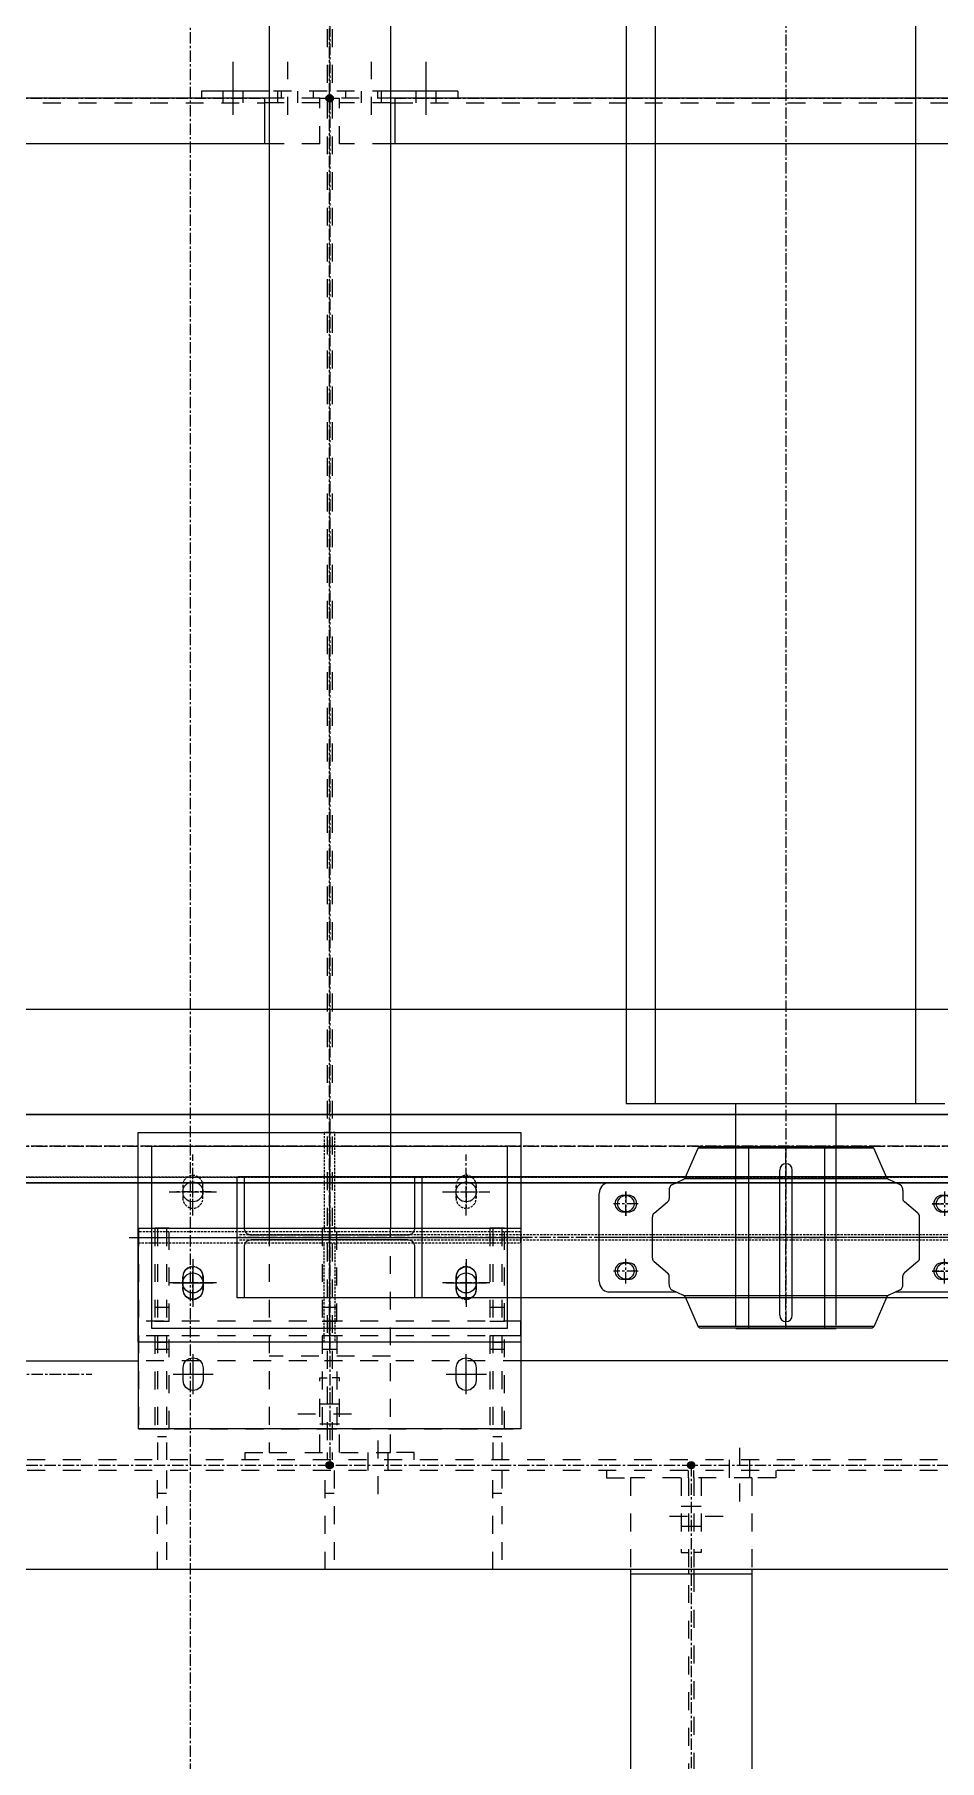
# Model space of a CAD drawing. Header units: inches. Extents: x 209270 to 234360, y -180214 to -150194.
# Drawn here: x 222891 to 223884, y -163488 to -161594 of the extents above; entities that cross this region are included whole.
import ezdxf

# ---------------------------------------------------------------- set-up
doc = ezdxf.new("R2010")
doc.units = ezdxf.units.IN
doc.header["$LTSCALE"] = 10
doc.header["$MEASUREMENT"] = 0
for name, pattern in [('CENTER', [2, 1.25, -0.25, 0.25, -0.25]), ('DXK_LINE_DOT2', [3.9198, 1.9599, -1.9599]), ('HIDDEN', [0.375, 0.25, -0.125])]:
    doc.linetypes.add(name, pattern=pattern)
doc.layers.get('0').update_dxf_attribs({"color": 1})
for name, color, linetype in [('_STR_0', 5, 'Continuous'), ('_STR_1', 5, 'Continuous'), ('_STR_2', 5, 'Continuous'), ('_STR_4', 5, 'Continuous')]:
    doc.layers.add(name, color=color, linetype=linetype)
for name, color, linetype, lineweight in [('adani logo', 1, 'Continuous', 15), ('All Bought', 1, 'Continuous', 9), ('Belt', 1, 'Continuous', 9), ('CEN', 1, 'CENTER', 9), ('DIM', 1, 'Continuous', 13), ('HIDDDEN', 1, 'HIDDEN', 9), ('HIDDEN', 1, 'HIDDEN', 9), ('MAIN OBJECT', 1, 'Continuous', 18), ('OBJECT', 1, 'Continuous', 18), ('STR25', 1, 'Continuous', 5)]:
    doc.layers.add(name, color=color, linetype=linetype, lineweight=lineweight)

# ---------------------------------------------------------------- blocks, each defined once
blk = doc.blocks.new('A$Ccd523e08')
at = {"layer": 'CEN'}
blk.add_line((-55.5, -1500, 4.7), (-2941.9, -1500, 4.7), dxfattribs=at)
blk = doc.blocks.new('A$C1f4f58bd')
at = {"layer": 'CEN'}
blk.add_lwpolyline([(1100, 2200), (5000, 2200), (5000, -2700), (1100, -2700)], close=True, dxfattribs=at)
blk = doc.blocks.new('A$C439c46b0')
at = {"layer": 'CEN'}
for p, q in [((0, 124.8), (0, -124.8)), ((-150, 30), (-150, 70)), ((150, 70), (150, 30)), ((-176.1, 50), (-123.9, 50)), ((123.9, 50), (176.1, 50)), ((-219.8, 0), (219.8, 0)), ((-150, -70), (-150, -30)), ((150, -30), (150, -70)), ((-123.9, -50), (-176.1, -50)), ((176.1, -50), (123.9, -50))]:
    blk.add_line(p, q, dxfattribs=at)
at = {"layer": 'MAIN OBJECT', "elevation": -528}
blk.add_lwpolyline([(-195, 100), (195, 100), (195, -100), (-195, -100)], close=True, dxfattribs=at)
at = {"layer": 'MAIN OBJECT'}
for centre in [(-150, 50, -1074.4), (150, 50, -1074.4), (-150, -50, -1074.4), (150, -50, -1074.4)]:
    blk.add_circle(centre, 11, dxfattribs=at)
blk = doc.blocks.new('A$C4ed3ba51')
at = {"layer": 'CEN'}
for p, q in [((0, 115), (0, -115)), ((-150, 23.9), (-150, 91.1)), ((150, 23.9), (150, 91.1)), ((-130, 50), (-170, 50)), ((130, 50), (170, 50)), ((-210, 0), (210, 0)), ((-150, -23.9), (-150, -76.1)), ((150, -23.9), (150, -76.1)), ((-130, -50), (-170, -50)), ((130, -50), (170, -50))]:
    blk.add_line(p, q, dxfattribs=at)
at = {"layer": 'HIDDDEN'}
for points in [[(6, 6), (6, 115), (-6, 115), (-6, 6)], [(6, -6), (6, -115), (-6, -115), (-6, -6)]]:
    blk.add_lwpolyline(points, dxfattribs=at)
blk.add_lwpolyline([(-210, -6), (210, -6), (210, 6), (-210, 6)], close=True, dxfattribs=at)
at = {"layer": 'HIDDEN', "elevation": -528}
for points in [[(-139, 57, 1), (-161, 57), (-161, 43, 1), (-139, 43)], [(139, 57, -1), (161, 57), (161, 43, -1), (139, 43)], [(-139, -57, -1), (-161, -57), (-161, -43, -1), (-139, -43)], [(139, -57, 1), (161, -57), (161, -43, 1), (139, -43)]]:
    blk.add_lwpolyline(points, format="xyb", close=True, dxfattribs=at)
at = {"layer": 'MAIN OBJECT'}
blk.add_lwpolyline([(-101.5, 66.5), (-93.7, 66.5), (-93.7, 10.4, 0.414214), (-86.1, 2.8), (86.1, 2.8, 0.414214), (93.7, 10.4), (93.7, 66.5), (101.5, 66.5), (101.5, -66.5), (93.7, -66.5), (93.7, -66.5), (93.7, -10.4, 0.414214), (86.1, -2.8), (-86.1, -2.8, 0.414214), (-93.7, -10.4), (-93.7, -66.5), (-93.7, -66.5), (-101.5, -66.5)], format="xyb", close=True, dxfattribs=at)
at = {"layer": 'STR25', "elevation": -528}
blk.add_lwpolyline([(-210, 115), (210, 115), (210, -115), (-210, -115)], close=True, dxfattribs=at)
at = {"layer": 'adani logo'}
blk.add_blockref('A$C439c46b0', (0, 0), dxfattribs=at)
blk = doc.blocks.new('A$Cee1ce5ad')
at = {"layer": 'All Bought'}
for p, q in [((-110.6, 65.2), (-96.5, 98)), ((-96.6, 97.8), (96.6, 97.8)), ((-92.9, 99.5), (92.9, 99.5)), ((110.6, 65.2), (96.5, 98)), ((-6.9, 85.4), (-6.9, -73.9)), ((6.9, 85.4), (6.9, -73.9)), ((-195, 60), (-120.6, 60)), ((-125.4, 57.7), (-113, 63.5)), ((-111.9, 64.2), (111.9, 64.2)), ((125.4, 57.7), (113, 63.5)), ((120.6, 60), (195, 60)), ((-205, 48.3), (-205, -48.3)), ((-144.9, 26.5), (-130.1, 38.9)), ((-128.3, 51.5), (-128.3, 42.7)), ((128.3, 51.5), (128.3, 42.7)), ((144.9, 26.5), (130.1, 38.9)), ((205, 48.3), (205, -48.3)), ((-146.7, 22.7), (-146.7, -22.7)), ((146.7, 22.7), (146.7, -22.7)), ((-144.9, -26.5), (-130.1, -38.9)), ((144.9, -26.5), (130.1, -38.9)), ((-128.3, -51.5), (-128.3, -42.7)), ((128.3, -51.5), (128.3, -42.7)), ((-195, -60), (-120.6, -60)), ((-125.4, -57.7), (-113, -63.5)), ((-111.9, -64.2), (111.9, -64.2)), ((-110.6, -65.2), (-96.5, -98)), ((110.6, -65.2), (96.5, -98)), ((125.4, -57.7), (113, -63.5)), ((120.6, -60), (195, -60)), ((-96.6, -97.8), (96.6, -97.8)), ((-92.9, -99.5), (92.9, -99.5))]:
    blk.add_line(p, q, dxfattribs=at)
at = {"layer": 'All Bought', "ltscale": 50}
for p, q in [((-42.5, 99.5), (-42.5, -99.5)), ((40.8, 99.5), (40.8, -99.5))]:
    blk.add_line(p, q, dxfattribs=at)
at = {"layer": 'All Bought'}
for points in [[(-171.2, 28, 1), (-171.2, 46), (-177.2, 46, 1), (-177.2, 28)], [(178.8, 28, 1), (178.8, 46), (172.8, 46, 1), (172.8, 28)], [(-171.2, -46, 1), (-171.2, -28), (-177.2, -28, 1), (-177.2, -46)], [(178.8, -46, 1), (178.8, -28), (172.8, -28, 1), (172.8, -46)]]:
    blk.add_lwpolyline(points, format="xyb", close=True, dxfattribs=at)
for centre, radius, start, end in [((-92.9, 94.5), 5, 90, 135), ((92.9, 94.5), 5, 45, 90), ((0, 85.4), 6.9, 0, 180), ((-193.5, 48.6), 11.5, 97.6625, 181.1349), ((-120.5, 51.7), 7.85, 129.2243, 180.8268), ((-116.5, 71.1), 8.33, 295, 315), ((116.5, 71.1), 8.33, 225, 245), ((120.5, 51.7), 7.85, 359.1732, 50.7757), ((193.5, 48.6), 11.5, 358.8651, 82.3375), ((-133.3, 42.7), 5, 310, 0), ((133.3, 42.7), 5, 180, 230), ((-141.7, 22.7), 5, 130, 180), ((141.7, 22.7), 5, 0, 50), ((-141.7, -22.7), 5, 180, 230), ((141.7, -22.7), 5, 310, 0), ((-193.5, -48.6), 11.5, 178.8651, 262.3375), ((-133.3, -42.7), 5, 0, 50), ((-120.5, -51.7), 7.85, 179.1732, 230.7757), ((120.5, -51.7), 7.85, 309.2243, 0.8268), ((133.3, -42.7), 5, 130, 180), ((193.5, -48.6), 11.5, 277.6625, 1.1349), ((-116.5, -71.1), 8.33, 45, 65), ((0, -73.9), 6.9, 180, 0), ((116.5, -71.1), 8.33, 115, 135), ((-92.9, -94.5), 5, 225, 270), ((92.9, -94.5), 5, 270, 315)]:
    blk.add_arc(centre, radius, start, end, dxfattribs=at)
at = {"layer": 'CEN'}
for p, q in [((0, 99.5), (0, -99.5)), ((-174.2, 50.5), (-174.2, 23.5)), ((175.8, 50.5), (175.8, 23.5)), ((-160.7, 37), (-187.7, 37)), ((162.3, 37), (189.3, 37)), ((-205, 0), (205, 0)), ((-160.7, -37), (-187.7, -37)), ((-174.2, -50.5), (-174.2, -23.5)), ((162.3, -37), (189.3, -37)), ((175.8, -50.5), (175.8, -23.5))]:
    blk.add_line(p, q, dxfattribs=at)
blk = doc.blocks.new('RTR')
at = {"layer": 'All Bought'}
for p, q in [((-83582.6, -1561763), (-83582.6, -1564163)), ((-83550.6, -1561763), (-83550.6, -1564163)), ((-83264.6, -1561763), (-83264.6, -1564163)), ((-83582.6, -1564163), (-83232.6, -1564163)), ((-83462, -1564406.5, 702228385.8), (-83462, -1564163)), ((-83352, -1564406.4, 702228385.8), (-83352, -1564162.9)), ((-83462, -1564410, 7412901051.7), (-83352, -1564410, 7412901051.7))]:
    blk.add_line(p, q, dxfattribs=at)
at = {"layer": 'CEN'}
for p, q in [((-83407, -1561510.1), (-83407, -1564406.4)), ((-83908.2, -1564415.8), (-83908.2, -1561663.2)), ((-83569.3, -1564273, 3956186986.7), (-83596.3, -1564273, 3956186986.7)), ((-83582.8, -1564286.5, 3956186986.7), (-83582.8, -1564259.5, 3956186986.7)), ((-83219.3, -1564273, 3956186986.7), (-83246.3, -1564273, 3956186986.7)), ((-82885.2, -1564310, 4202462826.4), (-84008.2, -1564310, 10666859653.8)), ((-83462, -1564310, 7412901051.7), (-83352, -1564310, 7412901051.7)), ((-83582.8, -1564360.5, 3956186986.7), (-83582.8, -1564333.5, 3956186986.7)), ((-83569.3, -1564347, 3956186986.7), (-83596.3, -1564347, 3956186986.7)), ((-83219.3, -1564347, 3956186986.7), (-83246.3, -1564347, 3956186986.7))]:
    blk.add_line(p, q, dxfattribs=at)
at = {"layer": 'HIDDDEN'}
for p, q in [((-82808.2, -1564307, 10666859653.8), (-84008.2, -1564307, 10666859653.8)), ((-82808.2, -1564313, 10666859653.8), (-84008.2, -1564313, 10666859653.8))]:
    blk.add_line(p, q, dxfattribs=at)
at = {"layer": 'MAIN OBJECT'}
for centre in [(-83582.8, -1564273, 3956186986.7), (-83232.8, -1564273, 3956186986.7), (-83582.8, -1564347, 3956186986.7), (-83232.8, -1564347, 3956186986.7)]:
    blk.add_circle(centre, 9, dxfattribs=at)
at = {"layer": 'OBJECT'}
for p, q in [((-82808.2, -1564243.5, 10666859653.8), (-84008.2, -1564243.5, 10666859653.8)), ((-82808.2, -1564376.5, 10666859653.8), (-84008.2, -1564376.5, 10666859653.8))]:
    blk.add_line(p, q, dxfattribs=at)
at = {"rotation": 359.9999103000868}
blk.add_blockref('A$C4ed3ba51', (-83908.2, -1564310, 8882565593.7), dxfattribs=at)
at = {"layer": 'MAIN OBJECT', "rotation": 179.9999551500434}
blk.add_blockref('A$Cee1ce5ad', (-83407, -1564310, 7412901051.7), dxfattribs=at)
blk = doc.blocks.new('Part-116860372-116563 - 114867')
at = {"layer": '_STR_1', "linetype": 'DXK_LINE_DOT2'}
for p, q in [((223004.9, -163021.7), (223004.9, -163005.7)), ((223424.9, -163005.7), (223004.9, -163005.7)), ((223424.9, -163021.7), (223424.9, -163005.7)), ((223424.9, -163021.7), (223004.9, -163021.7))]:
    blk.add_line(p, q, dxfattribs=at)
blk = doc.blocks.new('Part-116860372-116571 - 114867')
at = {"layer": '_STR_1', "linetype": 'DXK_LINE_DOT2'}
for p, q in [((223406.8, -163021.7), (223390.8, -163021.7)), ((223390.8, -163021.7), (223390.8, -163123.7)), ((223406.8, -163036.7), (223390.8, -163036.7)), ((223406.8, -163123.7), (223406.8, -163021.7)), ((223390.8, -163123.7), (223406.8, -163123.7))]:
    blk.add_line(p, q, dxfattribs=at)
blk = doc.blocks.new('Part-116860372-116603 - 114867')
at = {"layer": '_STR_1', "linetype": 'DXK_LINE_DOT2'}
for p, q in [((223393.9, -162903.7), (223393.9, -163157.7)), ((223393.9, -162903.7), (223403.9, -162903.7)), ((223393.9, -162903.7), (223403.9, -162903.7)), ((223403.9, -162903.7), (223403.9, -163157.7)), ((223403.9, -163029.2), (223393.9, -163029.2)), ((223403.9, -163132.7), (223393.9, -163132.7))]:
    blk.add_line(p, q, dxfattribs=at)
blk = doc.blocks.new('Part-116860372-114981 - 114867')
at = {"layer": '_STR_1', "linetype": 'DXK_LINE_DOT2'}
for p, q in [((223424.9, -163049.2), (223004.9, -163049.2)), ((225371.9, -163157.7), (216821.8, -163157.7)), ((225371.9, -163169.6), (216821.8, -163169.6)), ((225498.9, -163278.2), (220660, -163278.2))]:
    blk.add_line(p, q, dxfattribs=at)
at = {"layer": '_STR_2', "linetype": 'Continuous'}
for p, q in [((216821.8, -163049.2), (223004.9, -163049.2)), ((224004.9, -163049.2), (223424.9, -163049.2)), ((225386.9, -163278.2), (216821.8, -163278.2))]:
    blk.add_line(p, q, dxfattribs=at)
at = {"layer": '_STR_4', "linetype": 'CENTER'}
blk.add_line((216821.8, -163163.7), (225511.9, -163163.7), dxfattribs=at)
blk = doc.blocks.new('Bolt-116860372-115288 - 114867')
at = {"layer": '_STR_1', "linetype": 'DXK_LINE_DOT2'}
for p, q in [((223664.7, -163144.7), (223664.7, -163212.7)), ((223653.7, -163157.7), (223653.7, -163169.6)), ((223653.7, -163169.6), (223653.7, -163177.6)), ((223675.7, -163157.7), (223675.7, -163169.6)), ((223675.7, -163169.6), (223675.7, -163177.6))]:
    blk.add_line(p, q, dxfattribs=at)
blk = doc.blocks.new('Part-116860372-114988 - 114867')
at = {"layer": '_STR_4', "linetype": 'Continuous'}
blk.add_hatch(color=256, dxfattribs=at).paths.add_polyline_path([(223214.9, -163167.7, -1), (223214.9, -163159.7, -1)])
at = {"layer": '_STR_1', "linetype": 'DXK_LINE_DOT2'}
for p, q in [((223212, -160176.7), (223212, -163149.7)), ((223217.7, -160176.7), (223217.7, -163149.7)), ((223148.3, -162903.7), (223148.3, -163149.7)), ((223281.5, -163149.7), (223281.5, -162903.7)), ((223281.5, -163044.2), (223148.3, -163044.2)), ((223148.3, -163149.7), (223281.5, -163149.7))]:
    blk.add_line(p, q, dxfattribs=at)
at = {"layer": '_STR_2', "linetype": 'Continuous'}
for p, q in [((223148.3, -160423.7), (223148.3, -162903.7)), ((223281.5, -160423.7), (223281.5, -162903.7))]:
    blk.add_line(p, q, dxfattribs=at)
at = {"layer": '_STR_4', "linetype": 'CENTER'}
blk.add_line((223214.9, -160163.7), (223214.9, -163163.7), dxfattribs=at)
at = {"layer": '_STR_4', "linetype": 'Continuous'}
blk.add_circle((223214.9, -163163.7), 4, dxfattribs=at)
blk = doc.blocks.new('Part-116860372-114996 - 114867')
at = {"layer": '_STR_4', "linetype": 'Continuous'}
blk.add_hatch(color=256, dxfattribs=at).paths.add_polyline_path([(223611.9, -163167.7, -1), (223611.9, -163159.7, -1)])
at = {"layer": '_STR_1', "linetype": 'DXK_LINE_DOT2'}
for p, q in [((223545.3, -163177.6), (223545.3, -163278.2)), ((223678.5, -163177.6), (223545.3, -163177.6)), ((223609, -163177.6), (223609, -164366.5)), ((223614.7, -163177.6), (223614.7, -163278.2)), ((223678.5, -163177.6), (223678.5, -163278.2)), ((223614.7, -163283.2), (223614.7, -165263.7))]:
    blk.add_line(p, q, dxfattribs=at)
at = {"layer": '_STR_2', "linetype": 'Continuous'}
for p, q in [((223545.3, -163278.2), (223545.3, -165268.7)), ((223678.5, -163283.2), (223545.3, -163283.2)), ((223609, -163278.2), (223609, -163283.2)), ((223614.7, -163278.2), (223614.7, -163283.2)), ((223678.5, -163278.2), (223678.5, -165268.7))]:
    blk.add_line(p, q, dxfattribs=at)
at = {"layer": '_STR_4', "linetype": 'CENTER'}
blk.add_line((223611.9, -163163.7), (223611.9, -165363.7), dxfattribs=at)
at = {"layer": '_STR_4', "linetype": 'Continuous'}
blk.add_circle((223611.9, -163163.7), 4, dxfattribs=at)
blk = doc.blocks.new('Part-116860372-115034 - 114867')
at = {"layer": '_STR_4', "linetype": 'Continuous'}
for points in [[(222514.9, -161667.7, -1), (222514.9, -161659.7, -1)], [(223214.9, -161667.7, -1), (223214.9, -161659.7, -1)]]:
    blk.add_hatch(color=256, dxfattribs=at).paths.add_polyline_path(points)
at = {"layer": '_STR_1', "linetype": 'DXK_LINE_DOT2'}
for p, q in [((222525.7, -161713.7), (222525.7, -161663.7)), ((222586.5, -161663.7), (222525.7, -161663.7)), ((222581.5, -161668.7), (222525.7, -161668.7)), ((222586.5, -161668.7), (223143.3, -161668.7)), ((223204, -161663.7), (223143.3, -161663.7)), ((223204, -161668.7), (223148.3, -161668.7)), ((223204, -161713.7), (223204, -161663.7)), ((222581.5, -161713.7), (222525.7, -161713.7)), ((223204, -161713.7), (223148.3, -161713.7))]:
    blk.add_line(p, q, dxfattribs=at)
at = {"layer": '_STR_2', "linetype": 'Continuous'}
for p, q in [((222581.5, -161668.7), (222586.5, -161668.7)), ((223143.3, -161663.7), (222586.5, -161663.7)), ((222586.5, -161663.7), (222586.5, -161713.7)), ((223143.3, -161663.7), (223143.3, -161713.7)), ((223148.3, -161668.7), (223143.3, -161668.7)), ((223148.3, -161713.7), (222581.5, -161713.7))]:
    blk.add_line(p, q, dxfattribs=at)
at = {"layer": '_STR_4', "linetype": 'CENTER'}
for p, q in [((222514.9, -161663.7), (222525.7, -161663.7)), ((222586.5, -161663.7), (223143.3, -161663.7)), ((223204, -161663.7), (223214.9, -161663.7))]:
    blk.add_line(p, q, dxfattribs=at)
at = {"layer": '_STR_4', "linetype": 'Continuous'}
for centre in [(222514.9, -161663.7), (223214.9, -161663.7)]:
    blk.add_circle(centre, 4, dxfattribs=at)
blk = doc.blocks.new('Part-116860372-115035 - 114867')
at = {"layer": '_STR_4', "linetype": 'Continuous'}
for points in [[(223214.9, -161667.7, -1), (223214.9, -161659.7, -1)], [(224214.9, -161667.7, -1), (224214.9, -161659.7, -1)]]:
    blk.add_hatch(color=256, dxfattribs=at).paths.add_polyline_path(points)
at = {"layer": '_STR_1', "linetype": 'DXK_LINE_DOT2'}
for p, q in [((223225.7, -161713.7), (223225.7, -161663.7)), ((223286.5, -161663.7), (223225.7, -161663.7)), ((223281.5, -161668.7), (223225.7, -161668.7)), ((223286.5, -161668.7), (224143.3, -161668.7)), ((224204, -161663.7), (224143.3, -161663.7)), ((224204, -161668.7), (224148.3, -161668.7)), ((224204, -161713.7), (224204, -161663.7)), ((223281.5, -161713.7), (223225.7, -161713.7)), ((224204, -161713.7), (224148.3, -161713.7))]:
    blk.add_line(p, q, dxfattribs=at)
at = {"layer": '_STR_2', "linetype": 'Continuous'}
for p, q in [((223281.5, -161668.7), (223286.5, -161668.7)), ((224143.3, -161663.7), (223286.5, -161663.7)), ((223286.5, -161663.7), (223286.5, -161713.7)), ((224143.3, -161663.7), (224143.3, -161713.7)), ((224148.3, -161668.7), (224143.3, -161668.7)), ((224148.3, -161713.7), (223281.5, -161713.7))]:
    blk.add_line(p, q, dxfattribs=at)
at = {"layer": '_STR_4', "linetype": 'CENTER'}
for p, q in [((223214.9, -161663.7), (223225.7, -161663.7)), ((223286.5, -161663.7), (224143.3, -161663.7)), ((224204, -161663.7), (224214.9, -161663.7))]:
    blk.add_line(p, q, dxfattribs=at)
at = {"layer": '_STR_4', "linetype": 'Continuous'}
for centre in [(223214.9, -161663.7), (224214.9, -161663.7)]:
    blk.add_circle(centre, 4, dxfattribs=at)
blk = doc.blocks.new('Part-116860372-115207 - 114867')
at = {"layer": '_STR_1', "linetype": 'DXK_LINE_DOT2'}
for p, q in [((223519, -163169.6), (223519, -163177.6)), ((223609, -163177.6), (223609, -163169.6)), ((223519, -163177.6), (223545.3, -163177.6)), ((223601, -163177.6), (223601, -163259.6)), ((223601, -163259.6), (223609, -163259.6))]:
    blk.add_line(p, q, dxfattribs=at)
blk = doc.blocks.new('Part-116860372-115206 - 114867')
at = {"layer": '_STR_1', "linetype": 'DXK_LINE_DOT2'}
for p, q in [((223614.7, -163177.6), (223614.7, -163169.6)), ((223704.7, -163169.6), (223704.7, -163177.6)), ((223622.7, -163177.6), (223622.7, -163259.6)), ((223704.7, -163177.6), (223678.5, -163177.6)), ((223622.7, -163259.6), (223614.7, -163259.6))]:
    blk.add_line(p, q, dxfattribs=at)
blk = doc.blocks.new('Bolt-116860372-115208 - 114867')
at = {"layer": '_STR_1', "linetype": 'DXK_LINE_DOT2'}
for p, q in [((223588, -163219.6), (223656, -163219.6)), ((223601, -163208.6), (223609, -163208.6)), ((223609, -163208.6), (223614.7, -163208.6)), ((223614.7, -163208.6), (223622.7, -163208.6)), ((223601, -163230.6), (223609, -163230.6)), ((223609, -163230.6), (223614.7, -163230.6)), ((223614.7, -163230.6), (223622.7, -163230.6))]:
    blk.add_line(p, q, dxfattribs=at)
blk = doc.blocks.new('Part-116860372-116567 - 114867')
at = {"layer": '_STR_1', "linetype": 'DXK_LINE_DOT2'}
for p, q in [((223038.8, -163021.7), (223022.8, -163021.7)), ((223022.8, -163021.7), (223022.8, -163123.7)), ((223038.8, -163036.7), (223022.8, -163036.7)), ((223038.8, -163123.7), (223038.8, -163021.7)), ((223022.8, -163123.7), (223038.8, -163123.7))]:
    blk.add_line(p, q, dxfattribs=at)
blk = doc.blocks.new('Part-116860372-116569 - 114867')
at = {"layer": '_STR_1', "linetype": 'DXK_LINE_DOT2'}
for p, q in [((223222.8, -163021.7), (223206.8, -163021.7)), ((223206.8, -163021.7), (223206.8, -163123.7)), ((223222.8, -163036.7), (223206.8, -163036.7)), ((223222.8, -163021.7), (223222.8, -163123.7))]:
    blk.add_line(p, q, dxfattribs=at)
at = {"layer": '_STR_2', "linetype": 'Continuous'}
for p, q in [((223206.8, -163123.7), (223206.8, -163123.7)), ((223206.8, -163123.7), (223222.8, -163123.7)), ((223222.8, -163123.7), (223222.8, -163123.7))]:
    blk.add_line(p, q, dxfattribs=at)
blk = doc.blocks.new('Part-116860372-115268 - 114867')
at = {"layer": '_STR_1', "linetype": 'DXK_LINE_DOT2'}
for p, q in [((223204, -163149.7), (223204, -163067.7)), ((223204, -163067.7), (223212, -163067.7)), ((223122, -163157.7), (223122, -163149.7)), ((223122, -163149.7), (223148.3, -163149.7)), ((223212, -163149.7), (223212, -163157.7))]:
    blk.add_line(p, q, dxfattribs=at)
blk = doc.blocks.new('Part-116860372-115269 - 114867')
at = {"layer": '_STR_1', "linetype": 'DXK_LINE_DOT2'}
for p, q in [((223225.7, -163067.7), (223217.7, -163067.7)), ((223225.7, -163149.7), (223225.7, -163067.7)), ((223217.7, -163149.7), (223217.7, -163157.7)), ((223307.7, -163149.7), (223281.5, -163149.7)), ((223307.7, -163157.7), (223307.7, -163149.7))]:
    blk.add_line(p, q, dxfattribs=at)
blk = doc.blocks.new('Bolt-116860372-115270 - 114867')
at = {"layer": '_STR_1', "linetype": 'DXK_LINE_DOT2'}
for p, q in [((223238.7, -163107.7), (223170.7, -163107.7)), ((223212, -163096.7), (223204, -163096.7)), ((223217.7, -163096.7), (223212, -163096.7)), ((223225.7, -163096.7), (223217.7, -163096.7)), ((223212, -163118.7), (223204, -163118.7)), ((223217.7, -163118.7), (223212, -163118.7)), ((223225.7, -163118.7), (223217.7, -163118.7))]:
    blk.add_line(p, q, dxfattribs=at)
blk = doc.blocks.new('Part-116860372-116566 - 114867')
at = {"layer": '_STR_1', "linetype": 'DXK_LINE_DOT2'}
for p, q in [((223004.9, -162903.7), (223004.9, -163123.7)), ((223004.9, -162903.7), (223424.9, -162903.7)), ((223424.9, -162903.7), (223424.9, -163123.7)), ((223004.9, -163123.7), (223424.9, -163123.7))]:
    blk.add_line(p, q, dxfattribs=at)
blk = doc.blocks.new('Part-116860372-116564 - 114867')
at = {"layer": '_STR_2', "linetype": 'Continuous'}
for p, q in [((223004.9, -163123.7), (223004.9, -162903.7)), ((223004.9, -162903.7), (223424.9, -162903.7)), ((223424.9, -162903.7), (223424.9, -163123.7)), ((223424.9, -163123.7), (223004.9, -163123.7))]:
    blk.add_line(p, q, dxfattribs=at)
blk = doc.blocks.new('Part-116860372-116606 - 114867')
at = {"layer": '_STR_1', "linetype": 'DXK_LINE_DOT2'}
for p, q in [((223025.9, -162903.7), (223025.9, -163157.7)), ((223035.9, -162903.7), (223025.9, -162903.7)), ((223035.9, -162903.7), (223035.9, -163157.7)), ((223035.9, -163029.2), (223025.9, -163029.2)), ((223035.9, -163132.7), (223025.9, -163132.7))]:
    blk.add_line(p, q, dxfattribs=at)
blk = doc.blocks.new('Bolt-116860372-115441 - 114867')
at = {"layer": '_STR_1', "linetype": 'DXK_LINE_DOT2'}
for p, q in [((223256.7, -163149.7), (223256.7, -163157.7)), ((223267.7, -163136.7), (223267.7, -163204.7)), ((223278.7, -163149.7), (223278.7, -163157.7)), ((223256.7, -163157.7), (223256.7, -163169.6)), ((223278.7, -163157.7), (223278.7, -163169.6))]:
    blk.add_line(p, q, dxfattribs=at)
blk = doc.blocks.new('Part-116860372-115625 - 114867')
at = {"layer": '_STR_1', "linetype": 'DXK_LINE_DOT2'}
for p, q in [((223281.5, -161655.7), (223217.7, -161655.7)), ((223232.7, -161663.7), (223232.7, -161655.7)), ((223267.7, -161663.7), (223267.7, -161655.7))]:
    blk.add_line(p, q, dxfattribs=at)
at = {"layer": '_STR_2', "linetype": 'Continuous'}
for p, q in [((223355.7, -161655.7), (223281.5, -161655.7)), ((223286.5, -161663.7), (223281.5, -161663.7)), ((223355.7, -161655.7), (223355.7, -161663.7))]:
    blk.add_line(p, q, dxfattribs=at)
blk = doc.blocks.new('Bolt-116860372-115626 - 114867')
at = {"layer": '_STR_1', "linetype": 'DXK_LINE_DOT2'}
for p, q in [((223260.7, -161681.7), (223260.7, -161623.7)), ((223249.7, -161663.7), (223249.7, -161655.7)), ((223249.7, -161668.7), (223249.7, -161663.7)), ((223271.7, -161663.7), (223271.7, -161655.7)), ((223271.7, -161668.7), (223271.7, -161663.7))]:
    blk.add_line(p, q, dxfattribs=at)
at = {"layer": '_STR_2', "linetype": 'Continuous'}
for p, q in [((223320.7, -161681.7), (223320.7, -161623.7)), ((223309.7, -161663.7), (223309.7, -161655.7)), ((223309.7, -161668.7), (223309.7, -161663.7)), ((223331.7, -161663.7), (223331.7, -161655.7)), ((223331.7, -161668.7), (223331.7, -161663.7))]:
    blk.add_line(p, q, dxfattribs=at)
blk = doc.blocks.new('Part-116860372-115637 - 114867')
at = {"layer": '_STR_1', "linetype": 'DXK_LINE_DOT2'}
for p, q in [((223212, -161655.7), (223148.3, -161655.7)), ((223162, -161663.7), (223162, -161655.7)), ((223197, -161663.7), (223197, -161655.7))]:
    blk.add_line(p, q, dxfattribs=at)
at = {"layer": '_STR_2', "linetype": 'Continuous'}
for p, q in [((223148.3, -161655.7), (223074, -161655.7)), ((223074, -161655.7), (223074, -161663.7)), ((223148.3, -161663.7), (223143.3, -161663.7))]:
    blk.add_line(p, q, dxfattribs=at)
blk = doc.blocks.new('Bolt-116860372-115638 - 114867')
at = {"layer": '_STR_1', "linetype": 'DXK_LINE_DOT2'}
for p, q in [((223169, -161681.7), (223169, -161623.7)), ((223158, -161663.7), (223158, -161655.7)), ((223158, -161668.7), (223158, -161663.7)), ((223180, -161663.7), (223180, -161655.7)), ((223180, -161668.7), (223180, -161663.7))]:
    blk.add_line(p, q, dxfattribs=at)
at = {"layer": '_STR_2', "linetype": 'Continuous'}
for p, q in [((223109, -161681.7), (223109, -161623.7)), ((223098, -161663.7), (223098, -161655.7)), ((223098, -161668.7), (223098, -161663.7)), ((223120, -161663.7), (223120, -161655.7)), ((223120, -161668.7), (223120, -161663.7))]:
    blk.add_line(p, q, dxfattribs=at)
blk = doc.blocks.new('Part-116860372-116568 - 114867')
at = {"layer": '_STR_1', "linetype": 'DXK_LINE_DOT2'}
for p, q in [((223206.8, -162903.7), (223206.8, -163005.7)), ((223222.8, -162903.7), (223206.8, -162903.7)), ((223222.8, -163005.7), (223222.8, -162903.7)), ((223222.8, -162990.7), (223206.8, -162990.7)), ((223206.8, -163005.7), (223222.8, -163005.7))]:
    blk.add_line(p, q, dxfattribs=at)
blk = doc.blocks.new('Bolt-116860372-116572 - 114867')
at = {"layer": '_STR_2', "linetype": 'Continuous'}
for p, q in [((223064.9, -162985.7), (223064.9, -162941.7)), ((223364.9, -162985.7), (223364.9, -162941.7)), ((223053.9, -162956.7), (223054.7, -162952.5)), ((223053.9, -162970.7), (223053.9, -162956.7)), ((223054.7, -162952.5), (223057.1, -162948.9)), ((223057.1, -162948.9), (223060.7, -162946.5)), ((223060.7, -162946.5), (223064.9, -162945.7)), ((223064.9, -162945.7), (223064.9, -162945.7)), ((223064.9, -162945.7), (223069.1, -162946.5)), ((223069.1, -162946.5), (223072.6, -162948.9)), ((223072.6, -162948.9), (223075, -162952.5)), ((223075, -162952.5), (223075.9, -162956.7)), ((223075.9, -162956.7), (223075.9, -162970.7)), ((223353.9, -162956.7), (223354.7, -162952.5)), ((223353.9, -162970.7), (223353.9, -162956.7)), ((223354.7, -162952.5), (223357.1, -162948.9)), ((223357.1, -162948.9), (223360.7, -162946.6)), ((223360.7, -162946.6), (223364.9, -162945.7)), ((223364.9, -162945.7), (223364.9, -162945.7)), ((223364.9, -162945.7), (223369.1, -162946.6)), ((223369.1, -162946.6), (223372.6, -162948.9)), ((223372.6, -162948.9), (223375, -162952.5)), ((223375, -162952.5), (223375.9, -162956.7)), ((223375.9, -162956.7), (223375.9, -162970.7)), ((223042.9, -162963.7), (223086.9, -162963.7)), ((223054.7, -162974.9), (223053.9, -162970.7)), ((223057.1, -162978.5), (223054.7, -162974.9)), ((223060.7, -162980.9), (223057.1, -162978.5)), ((223064.9, -162981.7), (223060.7, -162980.9)), ((223069.1, -162980.9), (223064.9, -162981.7)), ((223072.6, -162978.5), (223069.1, -162980.9)), ((223075, -162974.9), (223072.6, -162978.5)), ((223075.9, -162970.7), (223075, -162974.9)), ((223342.9, -162963.7), (223386.9, -162963.7)), ((223354.7, -162974.9), (223353.9, -162970.7)), ((223357.1, -162978.5), (223354.7, -162974.9)), ((223360.7, -162980.9), (223357.1, -162978.5)), ((223364.9, -162981.7), (223360.7, -162980.9)), ((223369.1, -162980.9), (223364.9, -162981.7)), ((223372.6, -162978.5), (223369.1, -162980.9)), ((223375, -162974.9), (223372.6, -162978.5)), ((223375.9, -162970.7), (223375, -162974.9)), ((223064.9, -162981.7), (223064.9, -162981.7)), ((223364.9, -162981.7), (223364.9, -162981.7)), ((223053.9, -163056.7), (223054.7, -163052.5)), ((223053.9, -163070.7), (223053.9, -163056.7)), ((223054.7, -163052.5), (223057.1, -163048.9)), ((223057.1, -163048.9), (223060.6, -163046.5)), ((223060.6, -163046.5), (223064.9, -163045.7)), ((223064.9, -163085.7), (223064.9, -163041.7)), ((223064.9, -163045.7), (223064.9, -163045.7)), ((223064.9, -163045.7), (223069.1, -163046.5)), ((223069.1, -163046.5), (223072.6, -163048.9)), ((223072.6, -163048.9), (223075, -163052.5)), ((223075, -163052.5), (223075.9, -163056.7)), ((223075.9, -163056.7), (223075.9, -163070.7)), ((223353.9, -163056.7), (223354.7, -163052.5)), ((223353.9, -163070.7), (223353.9, -163056.7)), ((223354.7, -163052.5), (223357.1, -163048.9)), ((223357.1, -163048.9), (223360.6, -163046.6)), ((223360.6, -163046.6), (223364.9, -163045.7)), ((223364.9, -163085.7), (223364.9, -163041.7)), ((223364.9, -163045.7), (223364.9, -163045.7)), ((223364.9, -163045.7), (223369.1, -163046.6)), ((223369.1, -163046.6), (223372.6, -163048.9)), ((223372.6, -163048.9), (223375, -163052.5)), ((223375, -163052.5), (223375.9, -163056.7)), ((223375.9, -163056.7), (223375.9, -163070.7)), ((223042.9, -163063.7), (223086.9, -163063.7)), ((223054.7, -163074.9), (223053.9, -163070.7)), ((223057.1, -163078.5), (223054.7, -163074.9)), ((223075, -163074.9), (223072.6, -163078.5)), ((223075.9, -163070.7), (223075, -163074.9)), ((223342.9, -163063.7), (223386.9, -163063.7)), ((223354.7, -163074.9), (223353.9, -163070.7)), ((223357.1, -163078.5), (223354.7, -163074.9)), ((223375, -163074.9), (223372.6, -163078.5)), ((223375.9, -163070.7), (223375, -163074.9)), ((223060.6, -163080.9), (223057.1, -163078.5)), ((223064.9, -163081.7), (223060.6, -163080.9)), ((223069.1, -163080.9), (223064.9, -163081.7)), ((223064.9, -163081.7), (223064.9, -163081.7)), ((223072.6, -163078.5), (223069.1, -163080.9)), ((223360.6, -163080.9), (223357.1, -163078.5)), ((223364.9, -163081.7), (223360.6, -163080.9)), ((223369.1, -163080.9), (223364.9, -163081.7)), ((223364.9, -163081.7), (223364.9, -163081.7)), ((223372.6, -163078.5), (223369.1, -163080.9))]:
    blk.add_line(p, q, dxfattribs=at)
blk = doc.blocks.new('Part-116860372-116565 - 114867')
at = {"layer": '_STR_1', "linetype": 'DXK_LINE_DOT2'}
for p, q in [((223022.8, -162903.7), (223022.8, -163005.7)), ((223038.8, -162903.7), (223022.8, -162903.7)), ((223038.8, -163005.7), (223038.8, -162903.7)), ((223038.8, -162990.7), (223022.8, -162990.7)), ((223022.8, -163005.7), (223038.8, -163005.7))]:
    blk.add_line(p, q, dxfattribs=at)
blk = doc.blocks.new('Part-116860372-116605 - 114867')
at = {"layer": '_STR_1', "linetype": 'DXK_LINE_DOT2'}
for p, q in [((223209.9, -163278.2), (223209.9, -163169.6)), ((223219.9, -163169.6), (223219.9, -163278.2)), ((223219.9, -163194.6), (223209.9, -163194.6))]:
    blk.add_line(p, q, dxfattribs=at)
blk = doc.blocks.new('Part-116860372-116570 - 114867')
at = {"layer": '_STR_1', "linetype": 'DXK_LINE_DOT2'}
for p, q in [((223390.8, -162903.7), (223390.8, -163005.6)), ((223406.8, -162903.7), (223390.8, -162903.7)), ((223406.8, -163005.6), (223406.8, -162903.7)), ((223406.8, -162990.6), (223390.8, -162990.6)), ((223390.8, -163005.6), (223406.8, -163005.6))]:
    blk.add_line(p, q, dxfattribs=at)
blk = doc.blocks.new('Part-116860372-116604 - 114867')
at = {"layer": '_STR_1', "linetype": 'DXK_LINE_DOT2'}
for p, q in [((223393.9, -163278.2), (223393.9, -163169.6)), ((223403.9, -163169.6), (223403.9, -163278.2)), ((223403.9, -163194.6), (223393.9, -163194.6))]:
    blk.add_line(p, q, dxfattribs=at)
blk = doc.blocks.new('Part-116860372-116607 - 114867')
at = {"layer": '_STR_1', "linetype": 'DXK_LINE_DOT2'}
for p, q in [((223025.9, -163278.2), (223025.9, -163169.6)), ((223035.9, -163169.6), (223035.9, -163278.2)), ((223035.9, -163194.6), (223025.9, -163194.6))]:
    blk.add_line(p, q, dxfattribs=at)

msp = doc.modelspace()

# ---------------------------------------------------------------- linework, layer by layer
at = {"layer": 'Belt'}
msp.add_line((232519.4, -162663.7, 0), (219599.9, -162663.7, 0), dxfattribs=at)
at = {"layer": 'CEN'}
for p, q in [((220972.4, -162813.7), (228896, -162813.7)), ((232519.7, -162813.7), (221148.1, -162813.7))]:
    msp.add_line(p, q, dxfattribs=at)
at = {"layer": 'HIDDEN'}
for p, q in [((220972.4, -162847.6, 8793052905.5), (228896, -162847.6, 8793052905.5)), ((232519.8, -162847.6, 7050750846.7), (221148.1, -162847.6, 7050750846.7))]:
    msp.add_line(p, q, dxfattribs=at)
at = {"layer": 'MAIN OBJECT'}
for p, q in [((220972.4, -162778.7), (228896, -162778.7)), ((232519.6, -162778.7), (221148.1, -162778.7)), ((220972.4, -162853.7), (228896, -162853.7)), ((232519.8, -162853.7), (221148.1, -162853.7))]:
    msp.add_line(p, q, dxfattribs=at)

# ---------------------------------------------------------------- block references
at = {"layer": '_STR_0', "zscale": 0.8}
for name in ['Part-116860372-114988 - 114867', 'Bolt-116860372-115638 - 114867', 'Bolt-116860372-115626 - 114867', 'Part-116860372-115034 - 114867', 'Part-116860372-115637 - 114867', 'Part-116860372-115035 - 114867', 'Part-116860372-115625 - 114867', 'Part-116860372-116566 - 114867', 'Part-116860372-116564 - 114867', 'Part-116860372-116565 - 114867', 'Part-116860372-116606 - 114867', 'Part-116860372-116568 - 114867', 'Part-116860372-116570 - 114867', 'Part-116860372-116603 - 114867', 'Bolt-116860372-116572 - 114867', 'Part-116860372-116563 - 114867', 'Part-116860372-116567 - 114867', 'Part-116860372-116569 - 114867', 'Part-116860372-116571 - 114867', 'Part-116860372-114981 - 114867', 'Part-116860372-115268 - 114867', 'Part-116860372-115269 - 114867', 'Bolt-116860372-115270 - 114867', 'Bolt-116860372-115441 - 114867', 'Bolt-116860372-115288 - 114867', 'Part-116860372-116607 - 114867', 'Part-116860372-116605 - 114867', 'Part-116860372-116604 - 114867', 'Part-116860372-115207 - 114867', 'Part-116860372-114996 - 114867', 'Part-116860372-115206 - 114867', 'Bolt-116860372-115208 - 114867']:
    msp.add_blockref(name, (0, 0), dxfattribs=at)
at = {"layer": 'DIM'}
msp.add_blockref('A$C1f4f58bd', (221961.9, -161563.7, -450449365.8), dxfattribs=at)
at = {"layer": 'DIM', "xscale": -1}
msp.add_blockref('A$Ccd523e08', (220011.9, -161563.7, 0.8), dxfattribs=at)
at = {"layer": 'MAIN OBJECT'}
msp.add_blockref('RTR', (307122.9, 1401396.3, -8882565064.9), dxfattribs=at)

doc.saveas('drawing.dxf')
